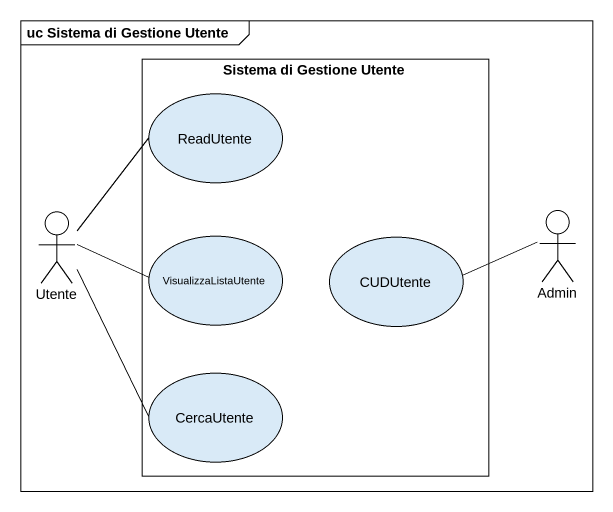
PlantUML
@startuml
mainframe uc Sistema di Gestione Utente
rectangle "Sistema di Gestione Utente" as Sistema_di_Gestione_Utente {
  usecase ReadUtente
  usecase VisualizzaListaUtente
  usecase CUDUtente
  usecase CercaUtente
}
actor Utente
actor Admin
Utente -up- ReadUtente
Utente -right- VisualizzaListaUtente
Utente -- CercaUtente
Admin -left- CUDUtente
@enduml
